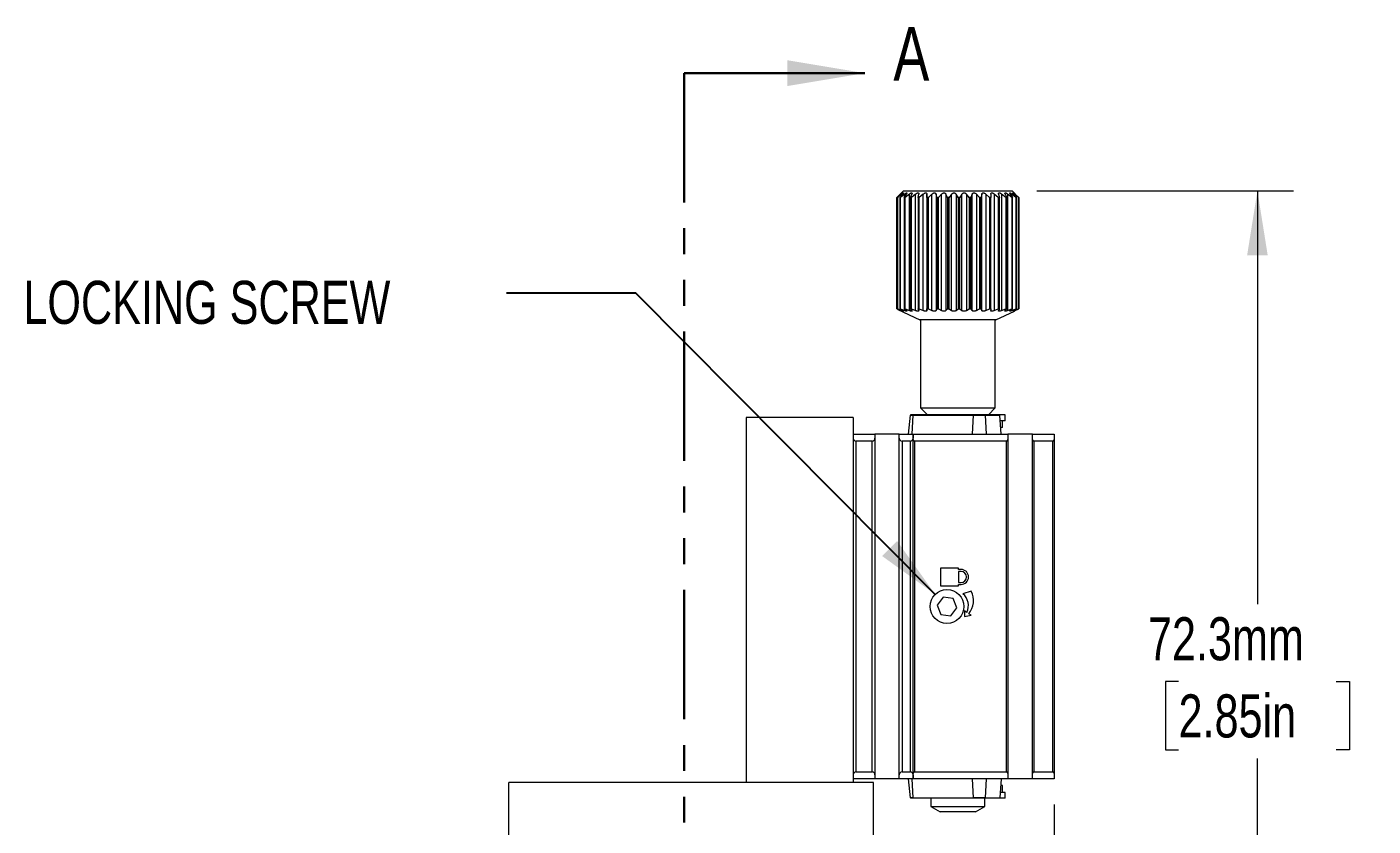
# Model space of a CAD drawing. Header units: millimetres. Extents: x 2 to 278, y 1 to 215.
# Drawn here: x 87.3 to 153.5, y 80.7 to 120 of the extents above; entities that cross this region are included whole.
import ezdxf

# ---------------------------------------------------------------- set-up
doc = ezdxf.new("R2010")
doc.units = ezdxf.units.MM
doc.linetypes.add('PHANTOM', pattern=[12.7, 6.35, -1.27, 1.27, -1.27, 1.27, -1.27])
doc.styles.add('SLDTEXTSTYLE0', font='TXT', dxfattribs={"width": 0.75})
doc.dimstyles.new('SLDDIMSTYLE0', dxfattribs={"dimtxt": 2.116667, "dimasz": 3.175, "dimexe": 0, "dimexo": 0.0625, "dimgap": 0.529167, "dimtad": 0, "dimtih": 1, "dimtoh": 1, "dimdec": 1, "dimlfac": 1.5, "dimrnd": 1e-09, "dimzin": 12, "dimdsep": 46, "dimtxsty": 'SLDTEXTSTYLE0', "dimsah": 1, "dimcen": 0.09, "dimadec": 0, "dimazin": 3, "dimtfac": 1, "dimtdec": 1, "dimtofl": 0, "dimtmove": 0, "dimatfit": 3, "dimfxl": 1, "dimfrac": 2, "dimtolj": 1, "dimtzin": 12, "dimarcsym": 0})
doc.dimstyles.new('SLDDIMSTYLE1', dxfattribs={"dimtxt": 2.116667, "dimasz": 3.175, "dimexe": 0, "dimexo": 0.0625, "dimgap": 0.529167, "dimtad": 0, "dimtih": 1, "dimtoh": 1, "dimdec": 1, "dimlfac": 1.5, "dimrnd": 1e-09, "dimzin": 12, "dimdsep": 46, "dimtxsty": 'SLDTEXTSTYLE0', "dimsah": 1, "dimcen": 0.09, "dimadec": 0, "dimazin": 3, "dimtol": 1, "dimtp": 6.35, "dimtm": 6.35, "dimtfac": 1.333333, "dimtdec": 1, "dimtofl": 0, "dimtmove": 0, "dimatfit": 3, "dimfxl": 1, "dimfrac": 2, "dimtolj": 1, "dimarcsym": 0})
doc.dimstyles.new('SLDDIMSTYLE2', dxfattribs={"dimtxt": 0.18, "dimasz": 3.175, "dimexe": 0, "dimexo": 0.0625, "dimgap": 0, "dimtad": 0, "dimtih": 1, "dimtoh": 1, "dimdec": 0, "dimrnd": 1e-09, "dimzin": 0, "dimdsep": 46, "dimtxsty": 'Standard', "dimsah": 1, "dimcen": 0.09, "dimadec": 0, "dimazin": 0, "dimtfac": 3.175, "dimtdec": 0, "dimtofl": 0, "dimtmove": 0, "dimatfit": 3, "dimfxl": 1, "dimfrac": 2, "dimtolj": 1, "dimtzin": 0, "dimarcsym": 0})

# ---------------------------------------------------------------- blocks, each defined once
blk = doc.blocks.new('_D')
at = {"color": 7, "linetype": 'Continuous', "lineweight": 0}
for p, q in [((136.927, 111.962), (149.557, 111.962)), ((147.779, 111.962), (147.779, 91.644)), ((143.9, 87.851), (143.256, 87.851)), ((143.256, 87.851), (143.256, 84.488)), ((151.658, 87.851), (152.301, 87.851)), ((152.301, 87.851), (152.301, 84.488)), ((143.256, 84.488), (143.9, 84.488)), ((152.301, 84.488), (151.658, 84.488)), ((147.779, 63.74), (147.779, 84.059)), ((129.32, 63.74), (136.509, 63.74)), ((139.049, 63.74), (149.557, 63.74))]:
    blk.add_line(p, q, dxfattribs=at)
for points in [[(147.779, 111.962), (147.271, 108.787), (148.287, 108.787)], [(147.779, 63.74), (148.287, 66.915), (147.271, 66.915)]]:
    blk.add_solid(points, dxfattribs=at)
at = {"color": 7, "linetype": 'Continuous', "lineweight": 0, "char_height": 2.1167, "attachment_point": 1, "style": 'SLDTEXTSTYLE0'}
for s, insert in [('72.3mm', (142.397, 91.009)), ('2.85in', (143.9, 87.217))]:
    blk.add_mtext(s, dxfattribs=dict(at, insert=insert))
blk = doc.blocks.new('_D_1')
at = {"color": 7, "linetype": 'Continuous', "lineweight": 0}
for p, q in [((137.779, 81.799), (137.779, 51.962)), ((128.05, 62.47), (128.05, 51.962)), ((128.05, 53.74), (137.779, 53.74)), ((137.779, 53.74), (141.354, 53.74)), ((144.56, 53.74), (143.916, 53.74)), ((143.916, 53.74), (143.916, 50.377)), ((157.582, 53.74), (158.226, 53.74)), ((158.226, 53.74), (158.226, 50.377)), ((143.916, 50.377), (144.56, 50.377)), ((158.226, 50.377), (157.582, 50.377))]:
    blk.add_line(p, q, dxfattribs=at)
for points in [[(128.05, 53.74), (131.225, 53.232), (131.225, 54.248)], [(137.779, 53.74), (134.604, 54.248), (134.604, 53.232)]]:
    blk.add_solid(points, dxfattribs=at)
at = {"color": 7, "linetype": 'Continuous', "lineweight": 0, "attachment_point": 1, "style": 'SLDTEXTSTYLE0'}
for s, insert, char_height in [('14.6mm', (143.643, 56.898), 2.1167), ('±6.4', (154.407, 56.372), 1.5875), ('0.57in', (144.56, 53.106), 2.1167), ('±0.25', (152.317, 52.579), 1.5875)]:
    blk.add_mtext(s, dxfattribs=dict(at, insert=insert, char_height=char_height))

msp = doc.modelspace()

# ---------------------------------------------------------------- linework, layer by layer
at = {"color": 7, "linetype": 'PHANTOM', "lineweight": 30}
msp.add_line((119.58365321, 117.74878774), (119.58365321, 57.953599), dxfattribs=at)
at = {"color": 7, "linetype": 'Continuous', "lineweight": 30}
msp.add_line((119.58365321, 117.74878774), (128.47365321, 117.74878774), dxfattribs=at)
at = {"color": 7, "linetype": 'Continuous', "lineweight": 0}
for p, q in [((130.37891282, 111.96215778), (130.09660287, 111.67984535)), ((130.37891282, 111.96215778), (130.38463673, 111.96215778)), ((130.38463673, 111.96215778), (130.45857971, 111.96215778)), ((130.45857971, 111.96215778), (130.61567116, 111.96215778)), ((130.61567116, 111.96215778), (130.85086147, 111.96215778)), ((130.85086147, 111.96215778), (131.15659232, 111.96215778)), ((131.15659232, 111.96215778), (131.52303671, 111.96215778)), ((131.52303671, 111.96215778), (131.93841651, 111.96215778)), ((131.93841651, 111.96215778), (132.38938153, 111.96215778)), ((132.38938153, 111.96215778), (132.86143727, 111.96215778)), ((132.86143727, 111.96215778), (133.33941189, 111.96215778)), ((133.33941189, 111.96215778), (133.80794227, 111.96215778)), ((133.80794227, 111.96215778), (134.25196955, 111.96215778)), ((134.25196955, 111.96215778), (134.65722278, 111.96215778)), ((134.65722278, 111.96215778), (135.01067646, 111.96215778)), ((135.01067646, 111.96215778), (135.3009697, 111.96215778)), ((135.3009697, 111.96215778), (135.51877315, 111.96215778)), ((135.51877315, 111.96215778), (135.65708635, 111.96215778)), ((135.65708635, 111.96215778), (135.71146379, 111.96215778)), ((135.71146379, 111.96215778), (135.7122461, 111.96215778)), ((135.83215698, 111.84224814), (135.7122461, 111.96215778)), ((130.22183658, 111.80406143), (130.04573962, 111.62882377)), ((130.04573962, 106.15730613), (130.04573962, 111.62882377)), ((130.0755168, 111.62882377), (130.23614107, 111.80406143)), ((130.08841593, 111.62882377), (130.0755168, 111.62882377)), ((130.0755168, 111.62882377), (130.0755168, 106.15730613)), ((130.28075949, 111.80406143), (130.08841593, 111.62882377)), ((130.08841593, 106.15730613), (130.08841593, 111.62882377)), ((130.19873419, 111.62882377), (130.33375454, 111.80406143)), ((130.22613774, 111.62882377), (130.19873419, 111.62882377)), ((130.19873419, 111.62882377), (130.19873419, 106.15730613)), ((130.42854611, 111.80406143), (130.22613774, 111.62882377)), ((130.22613774, 106.15730613), (130.22613774, 111.62882377)), ((130.41345123, 111.62882377), (130.51852832, 111.80406143)), ((130.45447878, 111.62882377), (130.41345123, 111.62882377)), ((130.41345123, 111.62882377), (130.41345123, 106.15730613)), ((130.66044636, 111.80406143), (130.45447878, 111.62882377)), ((130.45447878, 106.15730613), (130.45447878, 111.62882377)), ((130.66044636, 106.07558816), (130.66044636, 111.80406143)), ((130.71276682, 111.62882377), (130.78452336, 111.80406143)), ((130.76609994, 111.62882377), (130.71276682, 111.62882377)), ((130.71276682, 111.62882377), (130.71276682, 106.15730613)), ((130.96900657, 111.80406143), (130.76609994, 111.62882377)), ((130.76609994, 106.15730613), (130.76609994, 111.62882377)), ((130.96900657, 106.07558816), (130.96900657, 111.80406143)), ((131.08706164, 111.62882377), (131.12319074, 111.80406143)), ((131.15098513, 111.62882377), (131.08706164, 111.62882377)), ((131.08706164, 111.62882377), (131.08706164, 106.15730613)), ((131.3443097, 111.80406143), (131.15098513, 111.62882377)), ((131.15098513, 106.15730613), (131.15098513, 111.62882377)), ((131.3443097, 106.07558816), (131.3443097, 111.80406143)), ((131.52430455, 111.62882377), (131.52364579, 111.80406143)), ((131.52364579, 111.80406143), (131.52364579, 106.07558816)), ((131.59676455, 111.62882377), (131.52430455, 111.62882377)), ((131.52430455, 111.62882377), (131.52430455, 106.15730613)), ((131.77429326, 111.80406143), (131.59676455, 111.62882377)), ((131.59676455, 106.15730613), (131.59676455, 111.62882377)), ((131.77429326, 106.07558816), (131.77429326, 111.80406143)), ((132.01044189, 111.62882377), (131.97301638, 111.80406143)), ((131.97301638, 111.80406143), (131.97301638, 106.07558816)), ((132.08911009, 111.62882377), (132.01044189, 111.62882377)), ((132.01044189, 111.62882377), (132.01044189, 106.15730613)), ((132.24513642, 111.80406143), (132.08911009, 111.62882377)), ((132.08911009, 106.15730613), (132.08911009, 111.62882377)), ((132.24513642, 106.07558816), (132.24513642, 111.80406143)), ((132.52984981, 111.62882377), (132.45686019, 111.80406143)), ((132.45686019, 111.80406143), (132.45686019, 106.07558816)), ((132.61219735, 111.62882377), (132.52984981, 111.62882377)), ((132.52984981, 111.62882377), (132.52984981, 106.15730613)), ((132.74170706, 111.80406143), (132.61219735, 111.62882377)), ((132.61219735, 106.15730613), (132.61219735, 111.62882377)), ((132.74170706, 106.07558816), (132.74170706, 111.80406143)), ((133.06583402, 111.62882377), (132.95962599, 111.80406143)), ((132.95962599, 111.80406143), (132.95962599, 106.07558816)), ((133.14921347, 111.62882377), (133.06583402, 111.62882377)), ((133.06583402, 111.62882377), (133.06583402, 106.15730613)), ((133.24804418, 111.80406143), (133.14921347, 111.62882377)), ((133.14921347, 106.15730613), (133.14921347, 111.62882377)), ((133.24804418, 106.07558816), (133.24804418, 111.80406143)), ((133.60116693, 111.62882377), (133.46515472, 111.80406143)), ((133.46515472, 111.80406143), (133.46515472, 106.07558816)), ((133.68289918, 111.62882377), (133.60116693, 111.62882377)), ((133.60116693, 111.62882377), (133.60116693, 106.15730613)), ((133.74787383, 111.80406143), (133.68289918, 111.62882377)), ((133.68289918, 106.15730613), (133.68289918, 111.62882377)), ((133.74787383, 106.07558816), (133.74787383, 111.80406143)), ((134.11864328, 111.62882377), (133.95719727, 111.80406143)), ((133.95719727, 111.80406143), (133.95719727, 106.07558816)), ((134.19610075, 111.62882377), (134.11864328, 111.62882377)), ((134.11864328, 111.62882377), (134.11864328, 106.15730613)), ((134.22513132, 111.80406143), (134.19610075, 111.62882377)), ((134.19610075, 106.15730613), (134.19610075, 111.62882377)), ((134.22513132, 106.07558816), (134.22513132, 111.80406143)), ((134.60162965, 111.62882377), (134.41994041, 111.80406143)), ((134.41994041, 111.80406143), (134.41994041, 106.07558816)), ((134.67232324, 111.62882377), (134.60162965, 111.62882377)), ((134.60162965, 111.62882377), (134.60162965, 106.15730613)), ((134.66447716, 111.80406143), (134.67232324, 111.62882377)), ((134.67232324, 106.15730613), (134.67232324, 111.62882377)), ((135.034604, 111.62882377), (134.83850968, 111.80406143)), ((134.83850968, 111.80406143), (134.83850968, 106.07558816)), ((135.09626128, 111.62882377), (135.034604, 111.62882377)), ((135.034604, 111.62882377), (135.034604, 106.15730613)), ((135.05179, 111.80406143), (135.09626128, 111.62882377)), ((135.09626128, 106.15730613), (135.09626128, 111.62882377)), ((135.40364926, 111.62882377), (135.19945368, 111.80406143)), ((135.19945368, 111.80406143), (135.19945368, 106.07558816)), ((135.3746218, 111.80406143), (135.45428899, 111.62882377)), ((135.45428899, 111.62882377), (135.40364926, 111.62882377)), ((135.40364926, 111.62882377), (135.40364926, 106.15730613)), ((135.45428899, 106.15730613), (135.45428899, 111.62882377)), ((135.69690411, 111.62882377), (135.49116937, 111.80406143)), ((135.49116937, 111.80406143), (135.49116937, 106.07558816)), ((135.62259575, 111.80406143), (135.73489835, 111.62882377)), ((135.73489835, 111.62882377), (135.69690411, 111.62882377)), ((135.69690411, 111.62882377), (135.69690411, 106.15730613)), ((135.90494357, 111.62882377), (135.70428267, 111.80406143)), ((135.73489835, 106.15730613), (135.73489835, 111.62882377)), ((135.78774283, 111.80406143), (135.92907103, 111.62882377)), ((136.02107949, 111.62882377), (135.83194278, 111.80406143)), ((135.86475514, 111.80406143), (136.03056532, 111.62882377)), ((136.04158225, 111.62882377), (135.87004629, 111.80406143)), ((135.92907103, 111.62882377), (135.90494357, 111.62882377)), ((135.90494357, 111.62882377), (135.90494357, 106.15730613)), ((135.92907103, 106.15730613), (135.92907103, 111.62882377)), ((136.03056532, 111.62882377), (136.02107949, 111.62882377)), ((136.02107949, 111.62882377), (136.02107949, 106.15730613)), ((136.03056532, 106.15730613), (136.03056532, 111.62882377)), ((136.04158225, 111.62882377), (136.04158225, 106.15730613)), ((130.04573962, 106.15730613), (130.22183658, 106.07558816)), ((130.23614107, 106.07558816), (130.0755168, 106.15730613)), ((130.0755168, 106.15730613), (130.08841593, 106.15730613)), ((130.08841593, 106.15730613), (130.28075949, 106.07558816)), ((130.09673605, 106.13344937), (131.17891302, 105.62882155)), ((130.33375454, 106.07558816), (130.19873419, 106.15730613)), ((130.19873419, 106.15730613), (130.22613774, 106.15730613)), ((130.22613774, 106.15730613), (130.42854611, 106.07558816)), ((130.51852832, 106.07558816), (130.41345123, 106.15730613)), ((130.41345123, 106.15730613), (130.45447878, 106.15730613)), ((130.45447878, 106.15730613), (130.66044636, 106.07558816)), ((130.78452336, 106.07558816), (130.71276682, 106.15730613)), ((130.71276682, 106.15730613), (130.76609994, 106.15730613)), ((130.76609994, 106.15730613), (130.96900657, 106.07558816)), ((131.12319074, 106.07558816), (131.08706164, 106.15730613)), ((131.08706164, 106.15730613), (131.15098513, 106.15730613)), ((131.15098513, 106.15730613), (131.3443097, 106.07558816)), ((131.52364579, 106.07558816), (131.52430455, 106.15730613)), ((131.52430455, 106.15730613), (131.59676455, 106.15730613)), ((131.59676455, 106.15730613), (131.77429326, 106.07558816)), ((131.97301638, 106.07558816), (132.01044189, 106.15730613)), ((132.01044189, 106.15730613), (132.08911009, 106.15730613)), ((132.08911009, 106.15730613), (132.24513642, 106.07558816)), ((132.45686019, 106.07558816), (132.52984981, 106.15730613)), ((132.52984981, 106.15730613), (132.61219735, 106.15730613)), ((132.61219735, 106.15730613), (132.74170706, 106.07558816)), ((132.95962599, 106.07558816), (133.06583402, 106.15730613)), ((133.06583402, 106.15730613), (133.14921347, 106.15730613)), ((133.14921347, 106.15730613), (133.24804418, 106.07558816)), ((133.46515472, 106.07558816), (133.60116693, 106.15730613)), ((133.60116693, 106.15730613), (133.68289918, 106.15730613)), ((133.68289918, 106.15730613), (133.74787383, 106.07558816)), ((133.95719727, 106.07558816), (134.11864328, 106.15730613)), ((134.11864328, 106.15730613), (134.19610075, 106.15730613)), ((134.19610075, 106.15730613), (134.22513132, 106.07558816)), ((134.41994041, 106.07558816), (134.60162965, 106.15730613)), ((134.60162965, 106.15730613), (134.67232324, 106.15730613)), ((134.67232324, 106.15730613), (134.66447716, 106.07558816)), ((134.83850968, 106.07558816), (135.034604, 106.15730613)), ((134.91224622, 105.62882155), (135.83233207, 106.05786572)), ((135.034604, 106.15730613), (135.09626128, 106.15730613)), ((135.09626128, 106.15730613), (135.05179, 106.07558816)), ((135.19945368, 106.07558816), (135.40364926, 106.15730613)), ((135.45428899, 106.15730613), (135.3746218, 106.07558816)), ((135.40364926, 106.15730613), (135.45428899, 106.15730613)), ((135.49116937, 106.07558816), (135.69690411, 106.15730613)), ((135.73489835, 106.15730613), (135.62259575, 106.07558816)), ((135.69690411, 106.15730613), (135.73489835, 106.15730613)), ((135.70428267, 106.07558816), (135.90494357, 106.15730613)), ((135.92907103, 106.15730613), (135.78774283, 106.07558816)), ((135.83194278, 106.07558816), (136.02107949, 106.15730613)), ((136.03056532, 106.15730613), (135.86475514, 106.07558816)), ((135.87004629, 106.07558816), (136.04158225, 106.15730613)), ((135.90494357, 106.15730613), (135.92907103, 106.15730613)), ((136.02107949, 106.15730613), (136.03056532, 106.15730613)), ((132.75027151, 105.62882155), (131.17891302, 105.62882155)), ((131.21224629, 105.62882155), (131.21224629, 101.29548937)), ((134.91224622, 105.62882155), (132.75027151, 105.62882155)), ((134.87891294, 101.29548937), (134.87891294, 105.62882155)), ((131.21224629, 101.29548937), (131.54557968, 100.96215536)), ((131.21224629, 101.29548937), (134.87891294, 101.29548937)), ((134.54557955, 100.96215536), (134.87891294, 101.29548937)), ((122.63365307, 100.81882109), (122.63365307, 82.88548966)), ((127.90031995, 100.81882109), (122.63365307, 100.81882109)), ((127.90031995, 100.81882109), (127.90031995, 82.88548966)), ((130.61224638, 100.00215798), (130.71034352, 100.93549221)), ((130.71034352, 100.93549221), (130.82796149, 100.93549221)), ((130.71224652, 100.96215536), (130.71224652, 100.93549221)), ((134.99897408, 100.96215536), (130.71224652, 100.96215536)), ((130.82796149, 100.93549221), (130.77891307, 100.00215798)), ((130.82796149, 100.93549221), (133.82129495, 100.93549221)), ((133.77224654, 100.00215798), (133.82129495, 100.93549221)), ((133.82129495, 100.93549221), (134.38986428, 100.93549221)), ((134.38986428, 100.93549221), (134.43891269, 100.00215798)), ((134.38986428, 100.93549221), (135.11364783, 100.93549221)), ((135.37891271, 100.96215536), (134.99897408, 100.96215536)), ((135.17891305, 100.00215798), (135.11364783, 100.93549221)), ((135.37891271, 100.66882103), (135.13229477, 100.66882103)), ((135.2455796, 100.33549199), (135.2455796, 100.66882103)), ((135.37891271, 100.66882103), (135.37891271, 100.96215536)), ((127.90031995, 100.00215798), (128.96698651, 100.00215798)), ((128.96698651, 100.00215798), (128.96698651, 99.8021546)), ((130.16698665, 100.00215798), (128.96698651, 100.00215798)), ((130.16698665, 99.8021546), (130.16698665, 100.00215798)), ((130.16698665, 100.00215798), (130.84557963, 100.00215798)), ((130.84557963, 99.73549177), (130.84557963, 100.00215798)), ((130.84557963, 100.00215798), (135.51224644, 100.00215798)), ((130.84557963, 100.00215798), (130.84557963, 99.8021546)), ((135.2455796, 100.33549199), (135.15560391, 100.33549199)), ((135.51224644, 100.00215798), (135.51224644, 99.73549177)), ((136.71224626, 100.00215798), (135.51224644, 100.00215798)), ((136.71224626, 99.73549177), (136.71224626, 100.00215798)), ((136.71224626, 100.00215798), (137.77891236, 100.00215798)), ((137.77891236, 100.00215798), (137.77891236, 99.73549177)), ((128.03365321, 99.66882397), (128.03365321, 83.40215762)), ((128.83365309, 99.66882397), (128.03365321, 99.66882397)), ((128.83365309, 83.40215762), (128.83365309, 99.66882397)), ((128.96698651, 99.8021546), (128.96698651, 83.26882203)), ((130.16698665, 83.26882203), (130.16698665, 99.8021546)), ((130.71224652, 99.66882397), (130.30031975, 99.66882397)), ((130.30031975, 99.66882397), (130.30031975, 83.40215762)), ((130.71224652, 83.40215762), (130.71224652, 99.66882397)), ((130.84557963, 83.33548983), (130.84557963, 99.73549177)), ((130.91224618, 99.66882397), (130.91224618, 83.40215762)), ((135.44557988, 99.66882397), (130.91224618, 99.66882397)), ((135.44557988, 83.40215762), (135.44557988, 99.66882397)), ((135.51224644, 99.73549177), (135.51224644, 83.33548983)), ((136.71224626, 83.33548983), (136.71224626, 99.73549177)), ((136.77891282, 99.66882397), (136.77891282, 83.40215762)), ((137.71224581, 99.66882397), (136.77891282, 99.66882397)), ((137.71224581, 83.40215762), (137.71224581, 99.66882397)), ((137.77891236, 99.73549177), (137.77891236, 83.33548983)), ((133.07103204, 93.42554042), (132.19146803, 93.42554042)), ((132.19146803, 93.42554042), (132.19146803, 92.54966507)), ((133.07103204, 93.35607121), (133.07103204, 93.42554042)), ((133.20436577, 93.35607121), (133.07103204, 93.35607121)), ((133.0721279, 93.2511869), (133.07103204, 92.7186194)), ((133.07103204, 92.7186194), (133.20436577, 92.7186194)), ((132.19146803, 92.54966507), (133.07103204, 92.54966507)), ((133.07103204, 92.54966507), (133.07103204, 92.6184389)), ((133.07103204, 92.6184389), (133.20436577, 92.6184389)), ((133.70047758, 92.28430271), (133.2915059, 92.16604958)), ((132.32558966, 91.9872729), (132.02766267, 91.59973095)), ((132.02766267, 91.59973095), (132.21431958, 91.14795009)), ((132.81017293, 91.92303151), (132.32558966, 91.9872729)), ((132.69890286, 91.08370622), (132.99682985, 91.47124817)), ((132.99682985, 91.47124817), (132.81017293, 91.92303151)), ((132.21431958, 91.14795009), (132.69890286, 91.08370622)), ((133.36557709, 91.32814238), (133.36557709, 91.04681094)), ((133.48939518, 91.24459654), (133.36557709, 91.32814238)), ((133.36557709, 91.04681094), (133.70047758, 91.10216876)), ((133.70047758, 91.10216876), (133.58625273, 91.17924253)), ((110.96698604, 77.61882325), (110.96698604, 82.88548966)), ((128.90031996, 82.88548966), (110.96698604, 82.88548966)), ((127.90031995, 82.88548966), (122.63365307, 82.88548966)), ((128.96698651, 83.06882361), (127.90031995, 83.06882361)), ((128.03365321, 83.40215762), (128.83365309, 83.40215762)), ((128.90031996, 77.61882325), (128.90031996, 82.88548966)), ((128.96698651, 83.26882203), (128.96698651, 83.06882361)), ((130.16698665, 83.06882361), (128.96698651, 83.06882361)), ((130.16698665, 83.06882361), (130.16698665, 83.26882203)), ((130.84557963, 83.06882361), (130.16698665, 83.06882361)), ((130.30031975, 83.40215762), (130.71224652, 83.40215762)), ((130.71034352, 82.13548938), (130.61224638, 83.06882361)), ((130.77891307, 83.06882361), (130.82796149, 82.13548938)), ((130.84557963, 83.06882361), (130.84557963, 83.33548983)), ((130.84557963, 83.26882203), (130.84557963, 83.06882361)), ((135.51224644, 83.06882361), (130.84557963, 83.06882361)), ((130.91224618, 83.40215762), (135.44557988, 83.40215762)), ((133.82129495, 82.13548938), (133.77224654, 83.06882361)), ((134.43891269, 83.06882361), (134.38986428, 82.13548938)), ((135.17891305, 83.06882361), (135.11364783, 82.13548938)), ((135.51224644, 83.33548983), (135.51224644, 83.06882361)), ((136.71224626, 83.06882361), (135.51224644, 83.06882361)), ((136.71224626, 83.06882361), (136.71224626, 83.33548983)), ((137.77891236, 83.06882361), (136.71224626, 83.06882361)), ((136.77891282, 83.40215762), (137.71224581, 83.40215762)), ((137.77891236, 83.33548983), (137.77891236, 83.06882361)), ((130.82796149, 82.13548938), (130.71034352, 82.13548938)), ((130.71224652, 82.13548938), (130.71224652, 82.10882375)), ((134.99897408, 82.10882375), (130.71224652, 82.10882375)), ((130.82796149, 82.13548938), (133.82129495, 82.13548938)), ((131.71224606, 82.10882375), (131.71224606, 81.71158611)), ((134.38986428, 82.13548938), (133.82129495, 82.13548938)), ((134.37891317, 81.71158611), (134.37891317, 82.10882375)), ((134.38986428, 82.13548938), (135.11364783, 82.13548938)), ((135.37891271, 82.10882375), (134.99897408, 82.10882375)), ((135.37891271, 82.40215559), (135.13229477, 82.40215559)), ((135.2455796, 82.7354896), (135.15560391, 82.7354896)), ((135.2455796, 82.40215559), (135.2455796, 82.7354896)), ((135.37891271, 82.10882375), (135.37891271, 82.40215559)), ((131.71224606, 81.71158611), (132.17891318, 81.44215574)), ((131.71224606, 81.71158611), (131.93589573, 81.71158611)), ((131.93589573, 81.71158611), (134.37891317, 81.71158611)), ((132.32428518, 81.44215574), (132.17891318, 81.44215574)), ((133.91224605, 81.44215574), (132.32428518, 81.44215574)), ((133.91224605, 81.44215574), (134.37891317, 81.71158611))]:
    msp.add_line(p, q, dxfattribs=at)
at = {"color": 8, "linetype": 'Continuous', "lineweight": 0}
for p, q in [((130.22183658, 111.78845495), (130.22183658, 111.80406143)), ((130.28075949, 111.73528264), (130.28075949, 111.80406143)), ((130.42854611, 111.6539968), (130.42854611, 111.80406143)), ((135.70428267, 111.80406143), (135.70428267, 111.6765969)), ((135.83194278, 111.80406143), (135.83194278, 111.74925496)), ((130.22183658, 106.07558816), (130.22183658, 106.08286986)), ((130.28075949, 106.07558816), (130.28075949, 106.1076654)), ((130.42854611, 106.07558816), (130.42854611, 106.14556402)), ((135.70428267, 106.1350289), (135.70428267, 106.07558816)), ((135.83194278, 106.10114862), (135.83194278, 106.07558816))]:
    msp.add_line(p, q, dxfattribs=at)
at = {"color": 7, "linetype": 'Continuous', "lineweight": 0}
msp.add_circle((132.51224628, 91.5354899), 0.83333333, dxfattribs=at)
for centre, radius, start, end in [((128.03365321, 99.80215657), 0.13333333, 180, 270), ((128.83365321, 99.80215657), 0.13333333, 270, 0), ((130.30031988, 99.80215657), 0.13333333, 180, 270), ((130.71224628, 99.80215657), 0.13333333, 270, 0), ((130.91224628, 99.7354899), 0.06666667, 180, 270), ((135.44557962, 99.7354899), 0.06666667, 270, 0), ((136.77891295, 99.7354899), 0.06666667, 180, 270), ((137.71224628, 99.7354899), 0.06666667, 270, 0), ((133.20436559, 92.98725404), 0.36881533, 270, 90), ((133.20436559, 91.39349599), 1.86239259, 90, 94.0716755263), ((133.20436559, 92.98725404), 0.26863455, 270, 90), ((132.79409513, 91.57725187), 0.77077961, 334.4319730206, 49.8092174723), ((132.81328478, 91.81757342), 1.00247018, 320.4494562081, 27.7476635835), ((128.03365321, 83.26882324), 0.13333333, 90, 180), ((128.83365321, 83.26882324), 0.13333333, 0, 90), ((130.30031988, 83.26882324), 0.13333333, 90, 180), ((130.71224628, 83.26882324), 0.13333333, 0, 90), ((130.91224628, 83.3354899), 0.06666667, 90, 180), ((135.44557962, 83.3354899), 0.06666667, 0, 90), ((136.77891295, 83.3354899), 0.06666667, 90, 180), ((137.71224628, 83.3354899), 0.06666667, 0, 90)]:
    msp.add_arc(centre, radius, start, end, dxfattribs=at)
for points, knots in [([(130.22183658, 111.80406143), (130.23399121, 111.8159551), (130.25462111, 111.83614208), (130.27538306, 111.85545425), (130.28557795, 111.86380864), (130.2868738, 111.86287793), (130.27968864, 111.85302241), (130.26313131, 111.83350273), (130.24550392, 111.81427454), (130.23614107, 111.80406143)], [0, 0, 0, 0, 0.19912594103, 0.33797379938, 0.45376477824, 0.56993666485, 0.67857589013, 0.82927453847, 1, 1, 1, 1]), ([(130.28075949, 111.80406143), (130.29431333, 111.81595486), (130.31731728, 111.83614071), (130.34383487, 111.8554549), (130.3598504, 111.86380869), (130.36707224, 111.86287765), (130.36611729, 111.8530231), (130.35578941, 111.83350336), (130.34139827, 111.81427461), (130.33375454, 111.80406143)], [0, 0, 0, 0, 0.1991273725, 0.3379644264, 0.4537550602, 0.5699309247, 0.6785810384, 0.8292810937, 1, 1, 1, 1]), ([(130.42854611, 111.80406143), (130.44306407, 111.81595501), (130.46770487, 111.83614154), (130.49912153, 111.85545459), (130.52044394, 111.86380863), (130.53336042, 111.86287739), (130.5386658, 111.85302323), (130.53489897, 111.83350309), (130.5242072, 111.81427457), (130.51852832, 111.80406143)], [0, 0, 0, 0, 0.1991246781, 0.3379670232, 0.4537587661, 0.5699261098, 0.6785778805, 0.8292780556, 1, 1, 1, 1]), ([(130.66044636, 111.80406143), (130.67546156, 111.81595513), (130.70094679, 111.83614227), (130.73625395, 111.85545442), (130.76219708, 111.86380861), (130.78039348, 111.8628774), (130.79178885, 111.8530232), (130.79470401, 111.83350332), (130.78805495, 111.8142746), (130.78452336, 111.80406143)], [0, 0, 0, 0, 0.1991219667, 0.3379688898, 0.453762783, 0.569929595, 0.6785810712, 0.8292809552, 1, 1, 1, 1]), ([(130.96900657, 111.80406143), (130.98403661, 111.81595521), (131.00954729, 111.83614268), (131.04761016, 111.8554542), (131.07734066, 111.86380874), (131.10023158, 111.86287727), (131.11734868, 111.85302413), (131.12685405, 111.8335013), (131.12446157, 111.8142743), (131.12319074, 111.80406143)], [0, 0, 0, 0, 0.1991206597, 0.33797016309, 0.45376340401, 0.5699329911, 0.678585634, 0.82927335614, 1, 1, 1, 1]), ([(131.3443097, 111.80406143), (131.35887158, 111.81595515), (131.38358746, 111.83614235), (131.42318134, 111.85545419), (131.4557469, 111.86380872), (131.48259172, 111.86287812), (131.50488779, 111.85302213), (131.52067332, 111.83350302), (131.52261466, 111.81427459), (131.52364579, 111.80406143)], [0, 0, 0, 0, 0.1991218267, 0.3379693035, 0.4537589036, 0.569935687, 0.6785731968, 0.8292744543, 1, 1, 1, 1]), ([(131.77429326, 111.80406143), (131.78791839, 111.81595525), (131.81104466, 111.83614293), (131.85089965, 111.85545409), (131.88524759, 111.86380878), (131.91519422, 111.86287702), (131.94193935, 111.85302433), (131.96350544, 111.83350227), (131.96971705, 111.81427443), (131.97301638, 111.80406143)], [0, 0, 0, 0, 0.19911924978, 0.33796984199, 0.45376283568, 0.56993028075, 0.67858929693, 0.82928053438, 1, 1, 1, 1]), ([(132.24513642, 111.80406143), (132.25738732, 111.81595525), (132.27818103, 111.83614288), (132.31701541, 111.85545407), (132.35204533, 111.8638088), (132.38412349, 111.86287731), (132.41446732, 111.85302397), (132.44111546, 111.83350207), (132.45139833, 111.81427441), (132.45686019, 111.80406143)], [0, 0, 0, 0, 0.1991196534, 0.3379701829, 0.4537623273, 0.5699340676, 0.6785875414, 0.8292783097, 1, 1, 1, 1]), ([(132.74170706, 111.80406143), (132.75218977, 111.81595514), (132.769982, 111.83614229), (132.80654765, 111.85545406), (132.84113305, 111.86380874), (132.87431197, 111.86287762), (132.90728244, 111.85302264), (132.93815062, 111.83350428), (132.95217648, 111.81427475), (132.95962599, 111.80406143)], [0, 0, 0, 0, 0.19912498466, 0.33797380892, 0.45376321067, 0.56993352925, 0.67858160347, 0.82928594733, 1, 1, 1, 1]), ([(133.24804418, 111.80406143), (133.25642192, 111.81595524), (133.27064161, 111.83614283), (133.30376282, 111.85545389), (133.3367914, 111.86380886), (133.37000743, 111.86287732), (133.40453609, 111.85302377), (133.43864388, 111.83350218), (133.4559581, 111.81427443), (133.46515472, 111.80406143)], [0, 0, 0, 0, 0.1991203945, 0.337970716, 0.4537597021, 0.5699304988, 0.6785831787, 0.8292764553, 1, 1, 1, 1]), ([(133.74787383, 111.80406143), (133.75387709, 111.81595517), (133.76406642, 111.8361424), (133.79267899, 111.85545379), (133.82309063, 111.86380886), (133.85527489, 111.86287743), (133.89025677, 111.85302336), (133.92650011, 111.8335029), (133.94654856, 111.81427454), (133.95719727, 111.80406143)], [0, 0, 0, 0, 0.1991268979, 0.337977699, 0.45376482904, 0.56993480738, 0.67858479683, 0.82928085052, 1, 1, 1, 1]), ([(134.22513132, 111.80406143), (134.22856766, 111.81595542), (134.23440037, 111.83614382), (134.25758284, 111.85545343), (134.28439994, 111.86380895), (134.31451744, 111.86287741), (134.34882755, 111.85302329), (134.38604417, 111.8335031), (134.40818201, 111.81427457), (134.41994041, 111.80406143)], [0, 0, 0, 0, 0.1991150136, 0.3379701842, 0.4537570995, 0.5699284606, 0.6785799539, 0.8292793002, 1, 1, 1, 1]), ([(134.66447716, 111.80406143), (134.66523552, 111.81595527), (134.6665227, 111.83614301), (134.68353349, 111.85545382), (134.70589139, 111.8638088), (134.7329761, 111.8628775), (134.76551102, 111.85302308), (134.8025044, 111.8335034), (134.82601973, 111.81427462), (134.83850968, 111.80406143)], [0, 0, 0, 0, 0.1991212116, 0.3379737059, 0.4537635032, 0.5699335623, 0.6785828554, 0.8292822888, 1, 1, 1, 1]), ([(135.05179, 111.80406143), (135.04984619, 111.81595511), (135.04654696, 111.83614217), (135.05683882, 111.8554546), (135.07402067, 111.86380864), (135.09719902, 111.86287769), (135.12691539, 111.85302298), (135.16249545, 111.83350314), (135.18663309, 111.81427459), (135.19945368, 111.80406143)], [0, 0, 0, 0, 0.19911898406, 0.33796326945, 0.45375718877, 0.56993126537, 0.67857923584, 0.82927889345, 1, 1, 1, 1]), ([(135.3746218, 111.80406143), (135.3700383, 111.81595518), (135.36225872, 111.83614248), (135.36549903, 111.85545387), (135.37695291, 111.86380869), (135.39548294, 111.86287755), (135.421423, 111.85302285), (135.45444782, 111.83350305), (135.47843085, 111.81427458), (135.49116937, 111.80406143)], [0, 0, 0, 0, 0.1991282639, 0.3379808802, 0.4537709154, 0.5699362088, 0.6785813119, 0.8292794273, 1, 1, 1, 1]), ([(135.62259575, 111.80406143), (135.61552009, 111.81595528), (135.60351039, 111.83614303), (135.59959652, 111.85545375), (135.60495239, 111.8638087), (135.61823968, 111.86287711), (135.63956753, 111.85302346), (135.66897668, 111.83350252), (135.69203509, 111.81427449), (135.70428267, 111.80406143)], [0, 0, 0, 0, 0.1991225862, 0.3379759798, 0.4537661579, 0.5699246797, 0.6785770342, 0.8292747653, 1, 1, 1, 1]), ([(135.78774283, 111.80406143), (135.77840249, 111.8159554), (135.76254866, 111.83614364), (135.75160474, 111.85545313), (135.75069389, 111.86380911), (135.75830615, 111.86287765), (135.77434237, 111.85302292), (135.79918664, 111.83350314), (135.82057987, 111.81427458), (135.83194278, 111.80406143)], [0, 0, 0, 0, 0.19911817281, 0.33797353041, 0.45375502502, 0.56993101028, 0.67857802763, 0.82927824483, 1, 1, 1, 1]), ([(135.86475514, 111.80406143), (135.85344961, 111.81595526), (135.83426042, 111.83614302), (135.81663904, 111.85545419), (135.80948989, 111.86380869), (135.81118493, 111.86287761), (135.82141036, 111.85302289), (135.84089408, 111.83350356), (135.85993364, 111.81427465), (135.87004629, 111.80406143)], [0, 0, 0, 0, 0.19911618122, 0.33796579005, 0.45375896551, 0.56993067749, 0.67857943371, 0.82928116981, 1, 1, 1, 1]), ([(130.23614107, 106.07558816), (130.24671104, 106.07019815), (130.26788481, 106.05940087), (130.28498152, 106.04970752), (130.28760609, 106.04701399), (130.27656477, 106.05109432), (130.25464734, 106.06062433), (130.23305304, 106.07047273), (130.22183658, 106.07558816)], [0, 0, 0, 0, 0.1777846001, 0.356138331, 0.521288412, 0.6760287498, 0.8317236577, 1, 1, 1, 1]), ([(130.33375454, 106.07558816), (130.34232434, 106.07019828), (130.35949011, 106.05940204), (130.36869156, 106.04970683), (130.36337309, 106.04701401), (130.34525751, 106.05109459), (130.31734803, 106.06062416), (130.29326731, 106.07047271), (130.28075949, 106.07558816)], [0, 0, 0, 0, 0.1777929199, 0.3561292043, 0.5212889377, 0.676022623, 0.8317222897, 1, 1, 1, 1]), ([(130.51852832, 106.07558816), (130.52482257, 106.07019825), (130.53743054, 106.05940174), (130.53843946, 106.04970727), (130.52534505, 106.04701418), (130.50074521, 106.05109386), (130.46773428, 106.06062462), (130.44194286, 106.07047277), (130.42854611, 106.07558816)], [0, 0, 0, 0, 0.1777936175, 0.3561375076, 0.5212809664, 0.6760329892, 0.8317229328, 1, 1, 1, 1]), ([(130.78452336, 106.07558816), (130.78833985, 106.07019824), (130.79598467, 106.05940167), (130.78876846, 106.04970734), (130.76832207, 106.04701415), (130.73802305, 106.05109395), (130.70097617, 106.06062451), (130.6743017, 106.07047276), (130.66044636, 106.07558816)], [0, 0, 0, 0, 0.1777943097, 0.356140315, 0.5212832276, 0.6760335553, 0.8317243624, 1, 1, 1, 1]), ([(131.12319074, 106.07558816), (131.12440697, 106.07019828), (131.12684315, 106.05940203), (131.1116318, 106.04970701), (131.08449413, 106.04701417), (131.04946634, 106.05109391), (131.00957539, 106.0606249), (130.98287547, 106.07047281), (130.96900657, 106.07558816)], [0, 0, 0, 0, 0.1777975445, 0.3561387524, 0.5212912072, 0.6760346934, 0.8317207685, 1, 1, 1, 1]), ([(131.52364579, 106.07558816), (131.52222246, 106.07019824), (131.51937138, 106.05940166), (131.49665239, 106.04970682), (131.46369767, 106.04701408), (131.42506624, 106.0510942), (131.38361461, 106.0606246), (131.35774635, 106.07047277), (131.3443097, 106.07558816)], [0, 0, 0, 0, 0.1777882237, 0.356128341, 0.5212935078, 0.6760311218, 0.8317221092, 1, 1, 1, 1]), ([(131.97301638, 106.07558816), (131.96899893, 106.07019818), (131.96095127, 106.05940113), (131.93146151, 106.04970719), (131.89373915, 106.04701405), (131.85275282, 106.0510942), (131.81106883, 106.06062467), (131.78686528, 106.07047278), (131.77429326, 106.07558816)], [0, 0, 0, 0, 0.17778288312, 0.35612938134, 0.52128643135, 0.67602630155, 0.83171869491, 1, 1, 1, 1]), ([(132.45686019, 106.07558816), (132.45037827, 106.07019815), (132.43739358, 106.05940079), (132.40207602, 106.04970715), (132.36080524, 106.04701408), (132.31877712, 106.05109403), (132.27820219, 106.06062474), (132.25644025, 106.07047279), (132.24513642, 106.07558816)], [0, 0, 0, 0, 0.1777769152, 0.3561252905, 0.5212875059, 0.6760306085, 0.8317203367, 1, 1, 1, 1]), ([(132.95962599, 106.07558816), (132.95088743, 106.07019813), (132.93338207, 106.05940063), (132.89337598, 106.04970746), (132.8498784, 106.04701401), (132.80816106, 106.0510942), (132.77000058, 106.06062436), (132.7513793, 106.07047274), (132.74170706, 106.07558816)], [0, 0, 0, 0, 0.1777793745, 0.3561334851, 0.5212882473, 0.6760314084, 0.8317247914, 1, 1, 1, 1]), ([(133.46515472, 106.07558816), (133.45444112, 106.07019823), (133.43298055, 106.05940156), (133.38956409, 106.04970703), (133.34524364, 106.04701405), (133.30517543, 106.05109429), (133.27065538, 106.06062447), (133.25577393, 106.07047275), (133.24804418, 106.07558816)], [0, 0, 0, 0, 0.1777883605, 0.3561307581, 0.5212889034, 0.6760273565, 0.8317214191, 1, 1, 1, 1]), ([(133.95719727, 106.07558816), (133.9448522, 106.07019815), (133.92012253, 106.05940088), (133.87469899, 106.04970728), (133.8309763, 106.04701403), (133.79384737, 106.05109424), (133.76407606, 106.06062443), (133.75341263, 106.07047275), (133.74787383, 106.07558816)], [0, 0, 0, 0, 0.1777793231, 0.3561278748, 0.5212842062, 0.6760265475, 0.8317214386, 1, 1, 1, 1]), ([(134.41994041, 106.07558816), (134.40636107, 106.07019819), (134.37915954, 106.05940124), (134.33318428, 106.04970714), (134.29146584, 106.04701403), (134.25846847, 106.0510943), (134.23440419, 106.06062402), (134.22830124, 106.0704727), (134.22513132, 106.07558816)], [0, 0, 0, 0, 0.1777863327, 0.3561338404, 0.5212934256, 0.676035576, 0.8317306895, 1, 1, 1, 1]), ([(134.83850968, 106.07558816), (134.82413261, 106.0701982), (134.79533309, 106.05940126), (134.75028392, 106.04970694), (134.71191284, 106.04701411), (134.68410721, 106.05109401), (134.66652176, 106.06062455), (134.66517612, 106.07047276), (134.66447716, 106.07558816)], [0, 0, 0, 0, 0.1777837064, 0.3561282929, 0.5212939015, 0.6760371304, 0.8317258832, 1, 1, 1, 1]), ([(135.19945368, 106.07558816), (135.18474051, 106.0701982), (135.1552678, 106.05940128), (135.11259662, 106.04970723), (135.07879913, 106.04701413), (135.05708271, 106.05109395), (135.046541, 106.06062465), (135.04999559, 106.07047278), (135.05179, 106.07558816)], [0, 0, 0, 0, 0.1777866037, 0.356133594, 0.5212862098, 0.6760333741, 0.8317227559, 1, 1, 1, 1]), ([(135.49116937, 106.07558816), (135.47659386, 106.07019822), (135.44739731, 106.05940149), (135.40846897, 106.04970692), (135.38034038, 106.04701402), (135.36540425, 106.05109447), (135.36224789, 106.06062447), (135.37039171, 106.07047275), (135.3746218, 106.07558816)], [0, 0, 0, 0, 0.1777832073, 0.3561219478, 0.521282723, 0.6760182512, 0.8317166034, 1, 1, 1, 1]), ([(135.70428267, 106.07558816), (135.69031245, 106.0701982), (135.66232802, 106.05940131), (135.62839974, 106.04970714), (135.60683765, 106.04701409), (135.59916693, 106.05109406), (135.60349561, 106.06062463), (135.61606623, 106.07047277), (135.62259575, 106.07558816)], [0, 0, 0, 0, 0.1777872728, 0.3561342698, 0.5212922929, 0.6760342691, 0.8317234025, 1, 1, 1, 1]), ([(135.83194278, 106.07558816), (135.81902669, 106.07019816), (135.79315318, 106.0594009), (135.76531447, 106.04970706), (135.75101482, 106.04701405), (135.75085511, 106.05109411), (135.76252905, 106.06062453), (135.77912336, 106.07047276), (135.78774283, 106.07558816)], [0, 0, 0, 0, 0.1777807423, 0.3561303579, 0.5212981529, 0.6760377594, 0.8317263753, 1, 1, 1, 1]), ([(135.87004629, 106.07558816), (135.85860052, 106.07019825), (135.83567356, 106.05940175), (135.814815, 106.04970675), (135.80823701, 106.04701411), (135.81559298, 106.05109422), (135.8342366, 106.0606241), (135.85432239, 106.07047271), (135.86475514, 106.07558816)], [0, 0, 0, 0, 0.177786944, 0.3561240558, 0.5212880467, 0.6760326823, 0.8317284377, 1, 1, 1, 1])]:
    msp.add_open_spline(points, degree=3, knots=knots, dxfattribs=at)
at = {"color": 7, "linetype": 'Continuous', "lineweight": 30}
msp.add_solid([(128.47365321, 117.74878774), (124.66365321, 118.38378774), (124.66365321, 117.11378774)], dxfattribs=at)

# ---------------------------------------------------------------- texts
at = {"color": 7, "linetype": 'Continuous', "insert": (129.87454538, 120.01921269), "char_height": 2.64583333, "attachment_point": 1, "style": 'SLDTEXTSTYLE0'}
msp.add_mtext('A', dxfattribs=at)
at = {"color": 7, "linetype": 'Continuous', "lineweight": 0, "insert": (87.08831532, 107.54167209), "char_height": 2.1166666667, "attachment_point": 1, "style": 'SLDTEXTSTYLE0'}
msp.add_mtext('LOCKING SCREW', dxfattribs=at)

# ---------------------------------------------------------------- dimensions: what is measured, and where the dimension line sits
at = {"color": 7, "linetype": 'Continuous', "lineweight": 0}
dim = msp.add_linear_dim(base=(147.77891295, 63.74023017), p1=(135.65708653, 111.96215657), p2=(128.05031988, 63.74023017), angle=90, dimstyle='SLDDIMSTYLE0', dxfattribs=at)
dim.commit()
dim.dimension.update_dxf_attribs({"geometry": '_D', "text_midpoint": (147.77891295, 87.85119337), "dimtype": 160})
dim = msp.add_linear_dim(base=(128.05031988, 53.74023017), p1=(137.77891295, 83.06882324), p2=(128.05031988, 63.74023017), dimstyle='SLDDIMSTYLE1', dxfattribs=at)
dim.commit()
dim.dimension.update_dxf_attribs({"geometry": '_D_1', "text_midpoint": (151.07079584, 53.74023017), "dimtype": 160})

# ---------------------------------------------------------------- leaders
msp.add_leader([(131.93148224, 92.13311652), (117.20524037, 106.92854662), (110.85524037, 106.92854662)], dimstyle='SLDDIMSTYLE2', dxfattribs=at)

doc.saveas('drawing.dxf')
